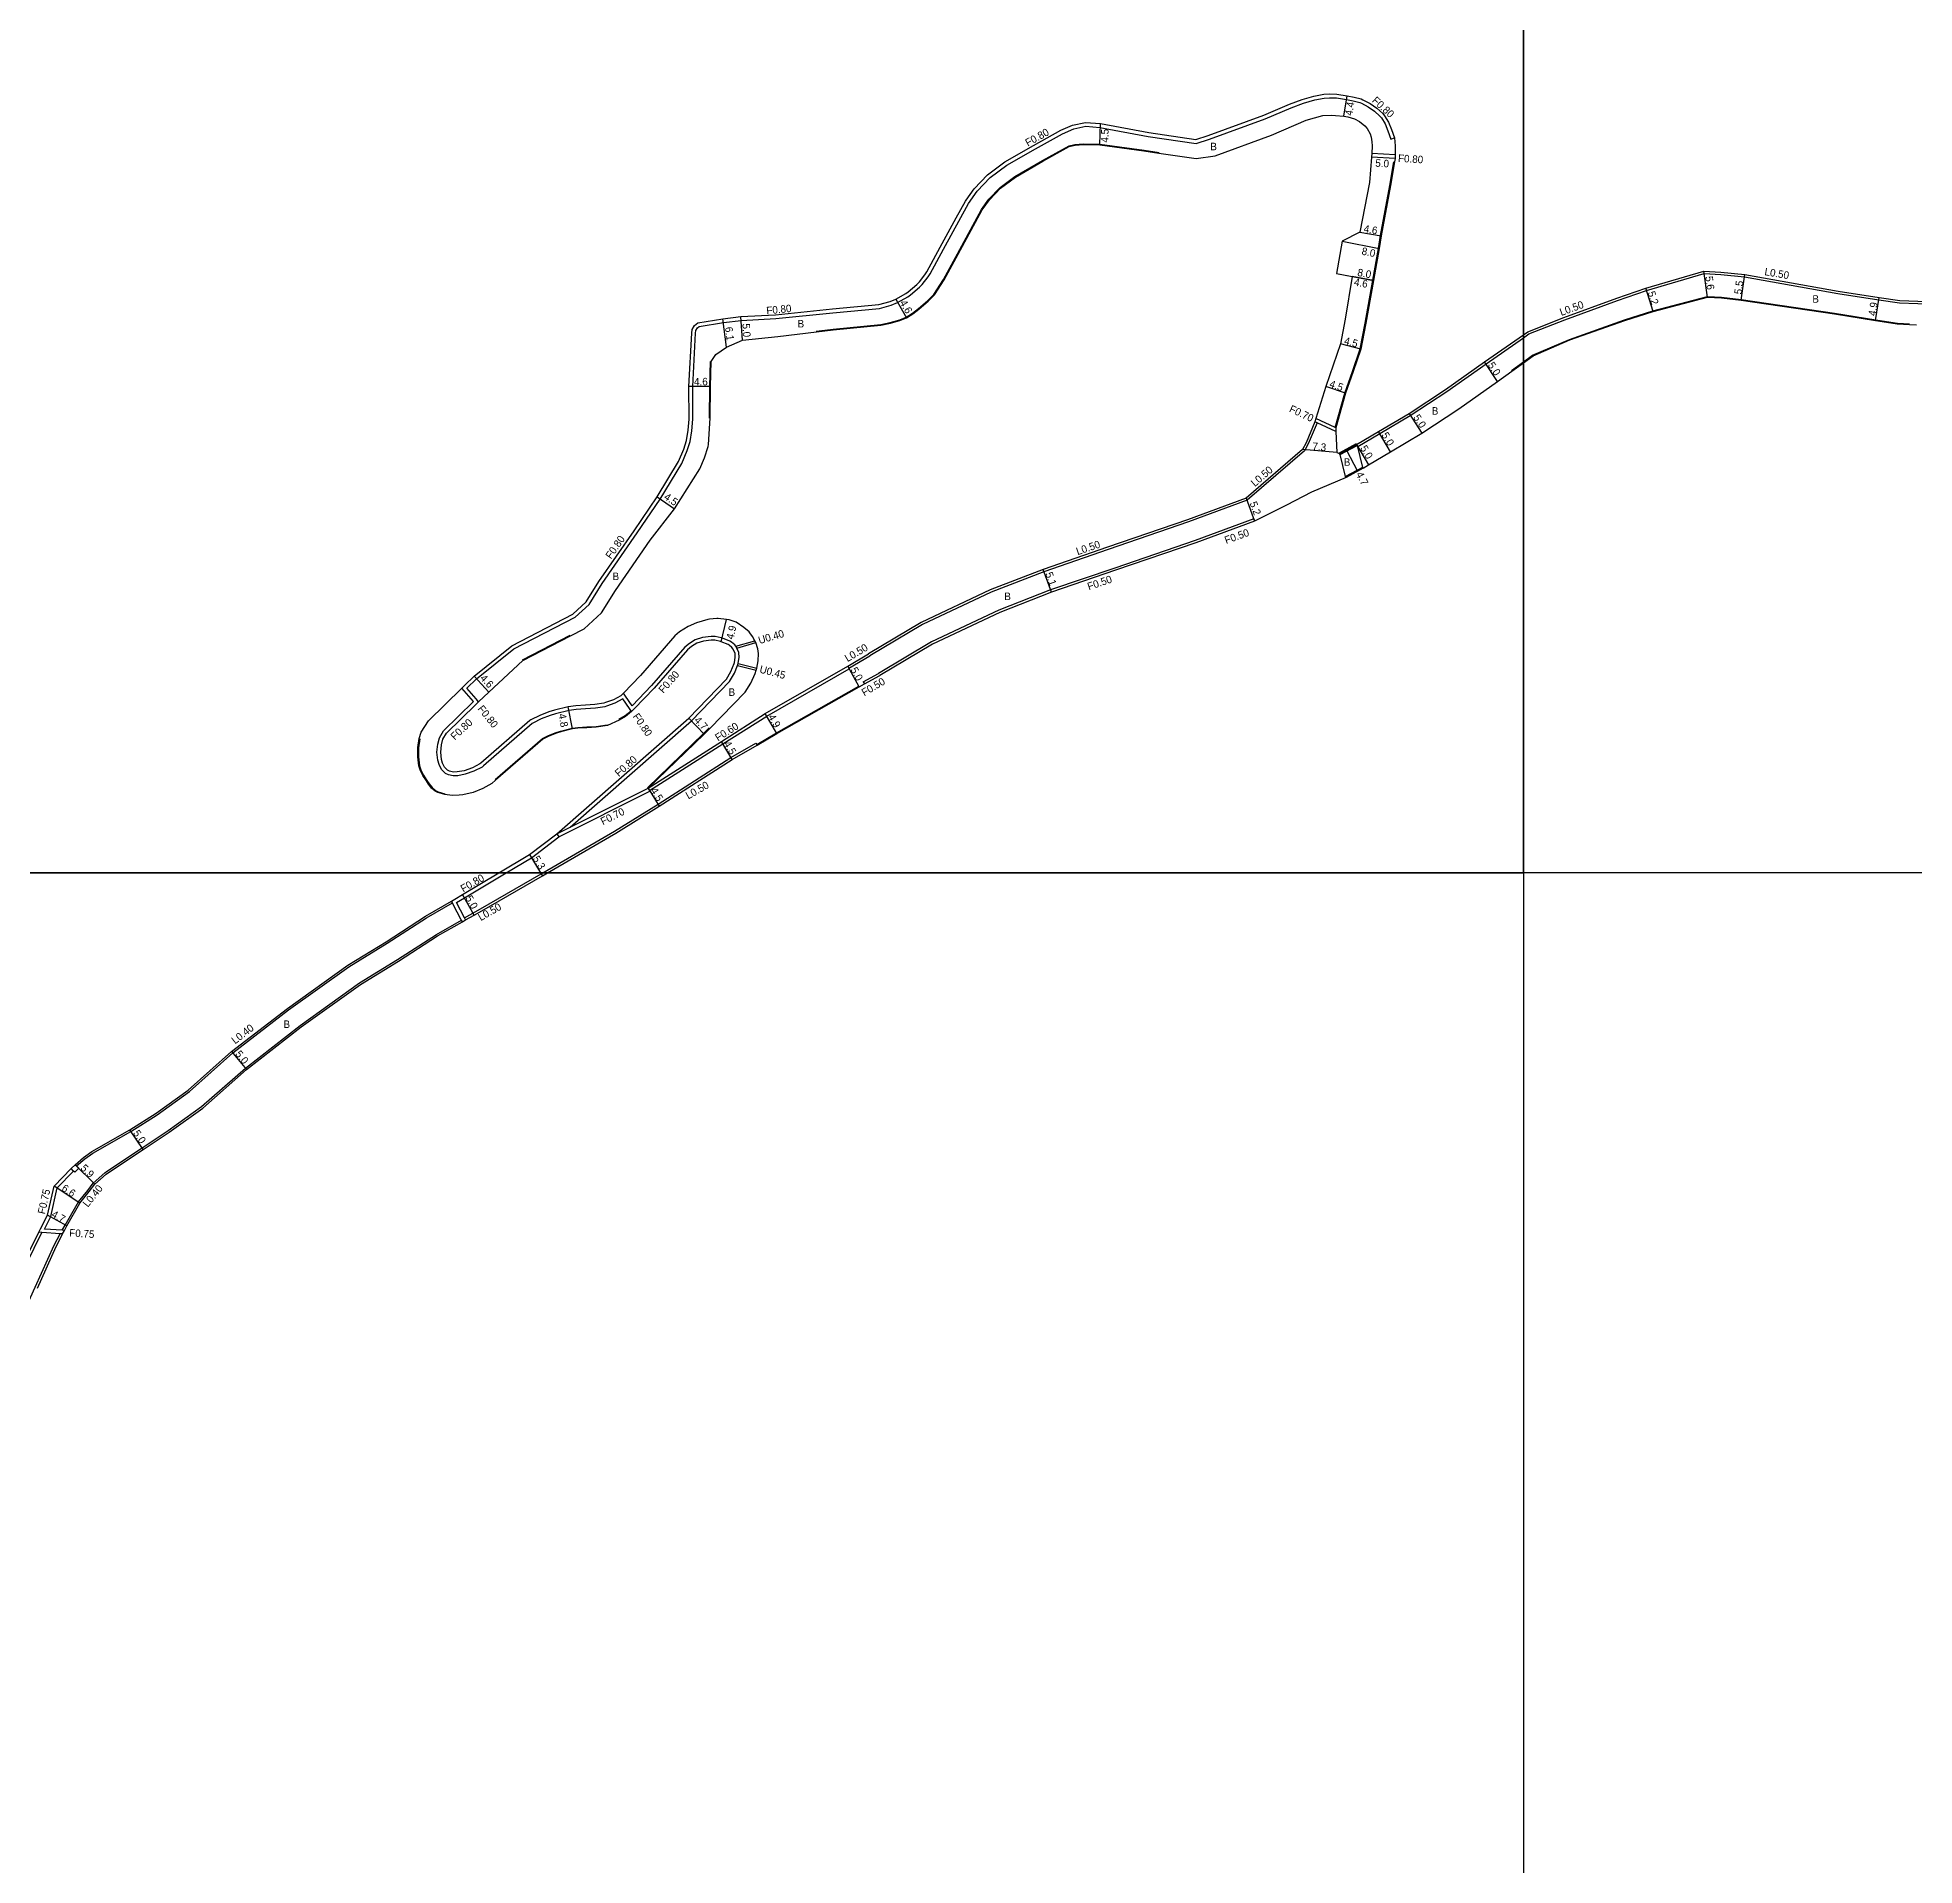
# Model space of a CAD drawing. Header units: metres. Extents: x -24000 to -20800, y -105000 to -102000.
# Drawn here: x -21916.1 to -21516.8, y -104611.1 to -104222.3 of the extents above; entities that cross this region are included whole.
import ezdxf

# ---------------------------------------------------------------- set-up
doc = ezdxf.new("R2010")
doc.units = ezdxf.units.M
doc.header["$LTSCALE"] = 2.5
for name, color, linetype in [('側溝・桝', 7, 'Continuous'), ('図郭', 7, 'Continuous'), ('幅員', 7, 'Continuous'), ('歩道・分離帯・安全施設', 7, 'Continuous'), ('舗装', 7, 'Continuous'), ('道路', 7, 'Continuous')]:
    doc.layers.add(name, color=color, linetype=linetype)
doc.styles.get("Standard").update_dxf_attribs({"font": ''})
doc.styles.get('Standard').set_extended_font_data('@MS PGothic')

msp = doc.modelspace()

# ---------------------------------------------------------------- linework, layer by layer
at = {"layer": '側溝・桝'}
for points in [[(-21824.77, -104360.71), (-21822.74, -104358.72), (-21814.81, -104352.31), (-21801.76, -104345.57), (-21798.76, -104342.86), (-21796.04, -104338.41), (-21788.57, -104327.65), (-21783.66, -104320.44), (-21779.06, -104312.85), (-21777.89, -104310.15), (-21777.26, -104308.21), (-21776.93, -104305.91), (-21776.72, -104303.47), (-21776.74, -104296.52), (-21776.15, -104285.19), (-21776.09, -104284.62), (-21775.74, -104284.05), (-21775.34, -104283.74), (-21770.19, -104282.87), (-21766.4, -104282.43), (-21759.07, -104282.04), (-21746.89, -104280.8), (-21736.97, -104279.88), (-21734.5, -104279.17), (-21733.17, -104278.63), (-21730.96, -104277.41), (-21730.37, -104277), (-21728.47, -104275.39), (-21727.9, -104274.8), (-21726.67, -104273.19), (-21726.22, -104272.5), (-21723.36, -104267.26), (-21718.05, -104257.54), (-21716.22, -104254.97), (-21713.47, -104252.07), (-21709.87, -104249.41), (-21703.83, -104245.94), (-21698.03, -104242.72), (-21695.66, -104241.66), (-21693.09, -104241.13), (-21690.1, -104241.37), (-21679.86, -104243.29), (-21669.64, -104244.81), (-21666.79, -104243.9), (-21654.93, -104239.55), (-21649.43, -104237.2)], [(-21649.43, -104237.2), (-21646.79, -104236.22), (-21644.4, -104235.5), (-21642.4, -104235.14)], [(-21642.4, -104235.14), (-21641.26, -104235.07), (-21639.78, -104235.12), (-21637.65, -104235.42), (-21636.19, -104235.72), (-21634.8, -104236.08), (-21634.47, -104236.22), (-21632.99, -104237), (-21631.67, -104237.91), (-21630.51, -104238.99), (-21630.19, -104239.36), (-21629.43, -104240.64), (-21628.81, -104242.1), (-21628.19, -104243.89)], [(-21628.19, -104243.89), (-21627.43, -104243.62)], [(-21627.3, -104248.01), (-21632.29, -104247.71)], [(-21627.28, -104247.21), (-21632.25, -104246.91)], [(-21600, -104286.14), (-21598.82, -104285.32), (-21591.2, -104282.3), (-21579.94, -104278.2), (-21573.8, -104276.07), (-21561.52, -104272.47), (-21558.01, -104272.7), (-21552.92, -104273.19), (-21533.1, -104276.69), (-21524.39, -104278.09), (-21519.96, -104278.7), (-21516.08, -104278.88), (-21515.08, -104278.94), (-21514.58, -104278.96), (-21512.53, -104279.07), (-21507.37, -104278.38), (-21497.42, -104275.93), (-21490.06, -104273.62), (-21488.16, -104272.45), (-21486.45, -104271.09), (-21485.71, -104270.44), (-21480.45, -104264.69), (-21471.86, -104254.68), (-21467.28, -104249.54)], [(-21635.23, -104309.29), (-21630.54, -104306.53), (-21624.06, -104302.65), (-21616.27, -104297.57), (-21607.94, -104291.68), (-21600, -104286.14)], [(-21643.88, -104304.22), (-21645.76, -104308.67), (-21646.58, -104310.22), (-21658.75, -104320.69)], [(-21639.9, -104306.09), (-21643.88, -104304.22), (-21644.33, -104304.01)], [(-21639.93, -104305.31), (-21640.07, -104305.24), (-21644.13, -104303.33)], [(-21635.23, -104309.29), (-21635.39, -104309.04)], [(-21658.75, -104320.69), (-21671.27, -104325.31), (-21688.33, -104331.17), (-21702, -104335.93), (-21713.24, -104340.25), (-21727.86, -104347.12), (-21739.06, -104353.82)], [(-21658.75, -104320.69), (-21659.01, -104320.25)], [(-21657.38, -104324.66), (-21669.85, -104329.27), (-21686.93, -104335.13), (-21700.58, -104339.78), (-21711.58, -104344.11), (-21725.92, -104350.85), (-21737.21, -104357.54)], [(-21657.38, -104324.66), (-21657.21, -104325.13)], [(-21802.8, -104390.24), (-21777, -104367.62), (-21768.91, -104359.23), (-21767.88, -104357.5), (-21767.22, -104355.83), (-21767.15, -104355.67), (-21767.08, -104355.4), (-21767.07, -104355.37), (-21766.88, -104354.17), (-21766.95, -104353.11), (-21767.34, -104352.14), (-21767.41, -104351.97), (-21767.55, -104351.78), (-21767.79, -104351.44), (-21768.51, -104350.88), (-21768.84, -104350.7), (-21770.43, -104350.05), (-21770.65, -104349.99), (-21771.95, -104349.71), (-21772.83, -104349.66), (-21774.65, -104349.9), (-21776.2, -104350.41), (-21777.45, -104351.17), (-21778.42, -104351.99), (-21785.5, -104360.13), (-21789.64, -104364.41)], [(-21767.55, -104351.78), (-21763.52, -104350.6)], [(-21767.34, -104352.14), (-21763.32, -104350.96)], [(-21743.5, -104356.45), (-21739.06, -104353.82)], [(-21785.93, -104382.48), (-21770.31, -104372.51), (-21760.98, -104366.61), (-21743.45, -104356.54)], [(-21767.22, -104355.83), (-21763.26, -104356.86)], [(-21767.08, -104355.4), (-21763.12, -104356.43)], [(-21743.45, -104356.54), (-21743.5, -104356.45), (-21743.74, -104356.01)], [(-21740.45, -104359.33), (-21737.21, -104357.54)], [(-21823.4, -104363.54), (-21825.34, -104361.27), (-21825.87, -104360.67)], [(-21822.3, -104363.59), (-21822.82, -104362.98), (-21824.77, -104360.71)], [(-21789.64, -104364.41), (-21791.03, -104362.4), (-21791.5, -104361.73)], [(-21740.45, -104359.33), (-21740.21, -104359.77)], [(-21797.45, -104364.96), (-21799.53, -104365.1), (-21801.51, -104365.21), (-21803.06, -104365.41), (-21805.91, -104366.11), (-21807.06, -104366.49), (-21808.96, -104367.23), (-21810.76, -104368.14), (-21810.9, -104368.23), (-21821.28, -104377.2), (-21821.57, -104377.46), (-21823.31, -104378.37), (-21825.14, -104379.01), (-21826.75, -104379.3), (-21827.73, -104379.32), (-21828.73, -104379.13), (-21829.37, -104378.8), (-21830.19, -104377.95), (-21830.71, -104376.92), (-21830.98, -104376.01), (-21831.16, -104374.32), (-21831, -104372.61), (-21830.65, -104371.23), (-21829.78, -104369.76)], [(-21829.78, -104369.76), (-21823.4, -104363.54)], [(-21791.61, -104362.98), (-21793.28, -104363.89), (-21795.05, -104364.51), (-21795.45, -104364.62), (-21797.45, -104364.96)], [(-21789.75, -104365.67), (-21790.21, -104365), (-21791.61, -104362.98)], [(-21808.65, -104400), (-21793.35, -104391.12), (-21784.12, -104385.35), (-21768.6, -104375.45), (-21763.3, -104372.36)], [(-21763.3, -104372.36), (-21763.05, -104372.79)], [(-21805.62, -104391.65), (-21802.8, -104390.24), (-21786.25, -104381.97)], [(-21785.87, -104382.57), (-21785.93, -104382.48), (-21786.25, -104381.97)], [(-21805.19, -104392.33), (-21785.87, -104382.57)], [(-21816.45, -104400), (-21811.04, -104396.76), (-21805.19, -104392.33)], [(-21805.62, -104391.65), (-21805.19, -104392.33)], [(-21827, -104406.28), (-21825.3, -104405.29), (-21816.45, -104400)], [(-21825.28, -104409.54), (-21821.86, -104407.59), (-21808.98, -104400.19), (-21808.65, -104400)], [(-21907.86, -104462.33), (-21906.11, -104460.82), (-21904.36, -104459.59), (-21896.29, -104455.01), (-21890.66, -104451.43), (-21883.81, -104446.5), (-21874.59, -104438.26), (-21862.72, -104429.14), (-21849.92, -104419.96), (-21841.76, -104414.95), (-21833.38, -104409.54), (-21827.87, -104406.33)], [(-21825.98, -104409.93), (-21827.69, -104406.68), (-21827.87, -104406.33), (-21828.06, -104405.97)], [(-21825.05, -104409.98), (-21825.28, -104409.54), (-21827, -104406.28)], [(-21910.87, -104476.01), (-21910.29, -104474.89), (-21907.46, -104469.99), (-21905.45, -104467.53), (-21904.28, -104465.96), (-21901.83, -104463.79), (-21901.47, -104463.51), (-21893.91, -104458.47), (-21888.34, -104454.8), (-21881.24, -104449.7), (-21871.91, -104441.49), (-21860.28, -104432.44), (-21847.65, -104423.38), (-21839.58, -104418.43), (-21831.25, -104413.05), (-21825.93, -104410.02)], [(-21825.75, -104410.38), (-21825.93, -104410.02), (-21825.98, -104409.93)], [(-21914.68, -104475.76), (-21913.33, -104473.05), (-21911.96, -104466.96), (-21908.46, -104463.43)], [(-21935.74, -104515.26), (-21932.22, -104511.19), (-21926.85, -104505.74), (-21924.39, -104501.53), (-21918.89, -104493.18), (-21916.63, -104488.13), (-21912.64, -104479.21), (-21911.35, -104476.73)], [(-21924.47, -104490.39), (-21920.22, -104486.6), (-21915.2, -104476.48)], [(-21910.81, -104476.76), (-21911.35, -104476.73), (-21915.2, -104476.48), (-21915.85, -104476.44)], [(-21910.43, -104476.04), (-21910.87, -104476.01), (-21914.68, -104475.76)]]:
    msp.add_lwpolyline(points, dxfattribs=at)
msp.add_lwpolyline([(-21908.99, -104462.9), (-21908.15, -104462.05), (-21907.86, -104462.33), (-21907.37, -104462.82), (-21908.21, -104463.68), (-21908.46, -104463.43)], close=True, dxfattribs=at)
at = {"layer": '図郭'}
for points in [[(-22400, -103800), (-21600, -103800), (-21600, -104400), (-22400, -104400)], [(-21600, -103800), (-20800, -103800), (-20800, -104400), (-21600, -104400)], [(-22400, -104400), (-21600, -104400), (-21600, -105000), (-22400, -105000)]]:
    msp.add_lwpolyline(points, close=True, dxfattribs=at)
at = {"layer": '幅員'}
for points in [[(-21638.22, -104238.98), (-21637.51, -104234.64)], [(-21690.1, -104245.07), (-21690, -104240.57)], [(-21627.3, -104248.01), (-21632.29, -104247.71)], [(-21638.55, -104265.62), (-21630.7, -104267.18)], [(-21634.76, -104263.64), (-21630.22, -104264.43)], [(-21639.75, -104272.49), (-21631.88, -104273.92)], [(-21631.88, -104273.92), (-21636.41, -104273.1)], [(-21560.78, -104277.51), (-21561.57, -104271.97)], [(-21553.65, -104278.13), (-21552.85, -104272.69)], [(-21733.52, -104277.9), (-21731.22, -104281.89)], [(-21572.4, -104280.55), (-21573.95, -104275.59)], [(-21525.06, -104282.44), (-21524.32, -104277.59)], [(-21769.57, -104288.14), (-21770.31, -104282.08)], [(-21766.14, -104286.62), (-21766.47, -104281.63)], [(-21634.57, -104288.54), (-21638.92, -104287.4)], [(-21605.47, -104295.44), (-21608.23, -104291.27)], [(-21772.94, -104296.47), (-21777.54, -104296.5)], [(-21637.81, -104297.94), (-21642.06, -104296.47)], [(-21624.32, -104302.23), (-21621.59, -104306.41)], [(-21628.23, -104310.39), (-21630.8, -104306.1)], [(-21639.71, -104310.57), (-21646.98, -104309.9)], [(-21637.59, -104310.21), (-21635.37, -104314.36)], [(-21635.48, -104308.86), (-21632.92, -104313.15)], [(-21784.33, -104320.01), (-21780.6, -104322.53)], [(-21659.01, -104320.25), (-21657.21, -104325.13)], [(-21700.41, -104340.25), (-21702.17, -104335.46)], [(-21770.69, -104350.81), (-21769.54, -104346.04)], [(-21823.27, -104358.12), (-21820.15, -104361.5)], [(-21741.34, -104360.4), (-21743.74, -104356.01)], [(-21802.33, -104369.34), (-21803.21, -104364.62)], [(-21758.82, -104370.33), (-21761.29, -104366.1)], [(-21777.55, -104367.04), (-21774.31, -104370.44)], [(-21768.34, -104375.88), (-21770.64, -104372)], [(-21786.25, -104381.97), (-21783.85, -104385.78)], [(-21811.49, -104396.1), (-21809.11, -104400)], [(-21809.11, -104400), (-21808.73, -104400.63)], [(-21823.23, -104408.94), (-21825.7, -104404.6)], [(-21874.84, -104437.95), (-21871.65, -104441.8)], [(-21893.69, -104458.8), (-21896.49, -104454.66)], [(-21903.98, -104466.23), (-21908.15, -104462.05)], [(-21907.13, -104470.22), (-21912.64, -104466.59)], [(-21909.93, -104475.08), (-21914.04, -104472.79)]]:
    msp.add_lwpolyline(points, dxfattribs=at)
at = {"layer": '歩道・分離帯・安全施設'}
for points in [[(-21750.44, -104284.72), (-21746.85, -104284.3), (-21736.72, -104283.32), (-21734.69, -104282.9), (-21732.69, -104282.34), (-21731.29, -104281.75), (-21729.96, -104280.91), (-21728.72, -104279.9), (-21728.23, -104279.49), (-21726.72, -104278.21), (-21725.44, -104276.91), (-21723.4, -104273.75), (-21720.41, -104268.26), (-21715.28, -104258.86), (-21713.71, -104256.67), (-21711.35, -104254.17), (-21708.17, -104251.82), (-21702.31, -104248.46), (-21696.67, -104245.32), (-21695.41, -104245.04), (-21693.65, -104244.87), (-21690.09, -104244.92), (-21680.7, -104246.22), (-21677.51, -104246.7)], [(-21640.07, -104305.24), (-21637.95, -104297.9), (-21636.35, -104293.29), (-21634.71, -104288.51), (-21633.67, -104283.03), (-21632.03, -104273.9), (-21630.85, -104267.15), (-21630.37, -104264.4), (-21628.44, -104253.72), (-21627.57, -104248.7)], [(-21600, -104291.28), (-21598.02, -104289.84), (-21590.16, -104286.47), (-21578.47, -104282.3), (-21572.44, -104280.41), (-21560.8, -104277.36), (-21557.86, -104277.5), (-21553.63, -104277.99), (-21533.77, -104280.88), (-21525.03, -104282.29), (-21520.41, -104283.03), (-21517.81, -104283.15)], [(-21773.17, -104303.24), (-21773.09, -104296.47), (-21772.96, -104291.17)], [(-21602.52, -104293.11), (-21600, -104291.28)], [(-21635.55, -104308.73), (-21639.17, -104310.66)], [(-21812.95, -104354.66), (-21802.83, -104349.43)], [(-21763.13, -104372.67), (-21758.9, -104370.2), (-21741.42, -104360.27)], [(-21789.83, -104365.55), (-21791.12, -104366.55), (-21792.44, -104367.34)], [(-21818.77, -104380.12), (-21808.69, -104371.41), (-21807.39, -104370.75), (-21805.76, -104370.11), (-21804.84, -104369.81), (-21802.36, -104369.2), (-21801.16, -104369.04), (-21799.3, -104368.94), (-21797.29, -104368.81), (-21794.92, -104368.45)], [(-21786.35, -104381.86), (-21774.41, -104370.33), (-21773.23, -104369.12)], [(-21834.82, -104371.44), (-21835.11, -104373.34), (-21835.1, -104375.28), (-21834.84, -104377.18), (-21834.59, -104378.02), (-21834, -104379.21), (-21833.28, -104380.34), (-21832.82, -104381.04), (-21832.21, -104381.83), (-21831.47, -104382.44), (-21830.91, -104382.71), (-21829.45, -104383.16)]]:
    msp.add_lwpolyline(points, dxfattribs=at)
at = {"layer": '道路'}
for points in [[(-21649.74, -104236.46), (-21647.04, -104235.46), (-21644.58, -104234.72), (-21642.45, -104234.34), (-21641.27, -104234.27), (-21639.71, -104234.32), (-21637.51, -104234.64), (-21636.01, -104234.94), (-21634.54, -104235.32), (-21634.13, -104235.49), (-21632.57, -104236.31), (-21631.17, -104237.28), (-21629.92, -104238.43), (-21629.54, -104238.9), (-21628.71, -104240.28), (-21628.07, -104241.81), (-21627.43, -104243.62)], [(-21720.65, -104260.63), (-21718.73, -104257.11), (-21718.56, -104256.88), (-21716.84, -104254.46), (-21714, -104251.47), (-21710.31, -104248.74), (-21704.22, -104245.24), (-21698.39, -104242), (-21695.9, -104240.9), (-21693.14, -104240.32), (-21690, -104240.57), (-21679.72, -104242.5), (-21669.71, -104243.99), (-21667.05, -104243.14), (-21655.22, -104238.81), (-21649.74, -104236.46)], [(-21669.58, -104248.03), (-21665.6, -104247.4), (-21653.57, -104243), (-21646.2, -104239.84), (-21642.67, -104238.88), (-21640.89, -104238.79), (-21639.95, -104238.82), (-21638.22, -104238.98), (-21637.32, -104239.15), (-21635.92, -104239.59), (-21634.87, -104240.12), (-21633.73, -104241.03), (-21633.23, -104241.61), (-21632.61, -104242.76), (-21632.37, -104243.46), (-21632.25, -104244.43), (-21632.18, -104245.28), (-21632.25, -104246.91), (-21632.29, -104247.71), (-21632.75, -104253.1), (-21634.76, -104263.64), (-21638.55, -104265.62), (-21639.75, -104272.49), (-21636.41, -104273.1), (-21637.94, -104282.21), (-21638.92, -104287.4), (-21640.48, -104291.94), (-21642.06, -104296.47), (-21644.13, -104303.33), (-21644.33, -104304.01)], [(-21750.42, -104284.87), (-21746.83, -104284.45), (-21736.7, -104283.47), (-21734.65, -104283.05), (-21732.64, -104282.48), (-21731.22, -104281.89), (-21729.87, -104281.04), (-21728.63, -104280.02), (-21728.13, -104279.6), (-21726.62, -104278.32), (-21725.32, -104277), (-21723.27, -104273.83), (-21720.28, -104268.33), (-21715.15, -104258.94), (-21713.59, -104256.76), (-21711.25, -104254.28), (-21708.08, -104251.94), (-21702.24, -104248.59), (-21696.62, -104245.47), (-21695.38, -104245.19), (-21693.64, -104245.02), (-21690.1, -104245.07), (-21680.73, -104246.37), (-21677.53, -104246.84)], [(-21627.43, -104243.62), (-21627.24, -104245.29), (-21627.28, -104247.21), (-21627.3, -104248.01), (-21627.42, -104248.73)], [(-21600, -104285.53), (-21599.06, -104284.88), (-21591.38, -104281.83), (-21580.1, -104277.73), (-21573.95, -104275.59), (-21561.57, -104271.97), (-21557.97, -104272.2), (-21552.85, -104272.69), (-21533.02, -104276.19), (-21524.32, -104277.59), (-21519.91, -104278.2), (-21516.06, -104278.38), (-21512.55, -104278.57), (-21507.46, -104277.89), (-21497.56, -104275.45), (-21490.27, -104273.16), (-21488.45, -104272.04), (-21486.77, -104270.7), (-21486.06, -104270.08), (-21480.83, -104264.36), (-21472.23, -104254.35), (-21467.65, -104249.2), (-21465.38, -104246.66)], [(-21677.53, -104246.84), (-21669.58, -104248.03)], [(-21627.42, -104248.73), (-21628.3, -104253.74), (-21630.22, -104264.43), (-21630.7, -104267.18), (-21631.88, -104273.92), (-21633.52, -104283.06), (-21634.57, -104288.54), (-21636.21, -104293.34), (-21637.81, -104297.94), (-21639.93, -104305.31)], [(-21832.94, -104367.6), (-21825.87, -104360.67), (-21825.29, -104360.1), (-21823.27, -104358.12), (-21815.25, -104351.64), (-21802.22, -104344.91), (-21799.38, -104342.34), (-21796.71, -104337.98), (-21789.23, -104327.2), (-21784.33, -104320.01), (-21779.77, -104312.48), (-21778.64, -104309.87), (-21778.04, -104308.02), (-21777.72, -104305.82), (-21777.52, -104303.43), (-21777.54, -104296.5), (-21776.95, -104285.13), (-21776.86, -104284.35), (-21776.35, -104283.5), (-21775.66, -104282.99), (-21770.31, -104282.08), (-21766.47, -104281.63), (-21759.13, -104281.24), (-21746.97, -104280), (-21737.12, -104279.09), (-21734.76, -104278.41), (-21733.52, -104277.9), (-21731.38, -104276.73), (-21730.86, -104276.37), (-21729.02, -104274.81), (-21728.51, -104274.27), (-21727.32, -104272.73), (-21726.91, -104272.09), (-21724.06, -104266.87), (-21720.65, -104260.63)], [(-21600, -104291.47), (-21597.94, -104289.98), (-21590.1, -104286.61), (-21578.42, -104282.44), (-21572.4, -104280.55), (-21560.78, -104277.51), (-21557.87, -104277.65), (-21553.65, -104278.13), (-21533.8, -104281.03), (-21525.06, -104282.44), (-21520.43, -104283.18), (-21517.82, -104283.3)], [(-21772.81, -104291.17), (-21771.85, -104289.71), (-21769.57, -104288.14), (-21766.14, -104286.62), (-21758.66, -104285.84), (-21750.42, -104284.87)], [(-21635.48, -104308.86), (-21630.8, -104306.1), (-21624.32, -104302.23), (-21616.55, -104297.16), (-21608.23, -104291.27), (-21600, -104285.53)], [(-21517.82, -104283.3), (-21516.33, -104283.38)], [(-21773.02, -104303.24), (-21772.94, -104296.47), (-21772.81, -104291.17)], [(-21634.1, -104313.9), (-21632.92, -104313.15), (-21628.23, -104310.39), (-21621.59, -104306.41), (-21613.75, -104301.29), (-21605.47, -104295.44), (-21602.43, -104293.23)], [(-21602.43, -104293.23), (-21600, -104291.47)], [(-21802.76, -104349.56), (-21799.87, -104348.07), (-21796.12, -104344.68), (-21793.19, -104339.87), (-21785.77, -104329.18), (-21780.6, -104322.53), (-21775.22, -104314.05), (-21774.2, -104311.7), (-21773.45, -104309.24), (-21773.37, -104308.83), (-21773.02, -104303.24)], [(-21644.33, -104304.01), (-21646.21, -104308.46), (-21646.98, -104309.9), (-21659.01, -104320.25)], [(-21639.93, -104305.31), (-21639.9, -104306.09), (-21639.83, -104307.58)], [(-21639.83, -104307.58), (-21639.71, -104310.57), (-21639.1, -104310.79)], [(-21639.1, -104310.79), (-21639, -104310.97), (-21635.39, -104309.04), (-21635.48, -104308.86)], [(-21634.1, -104313.9), (-21634.2, -104313.73), (-21637.81, -104315.66), (-21637.72, -104315.84)], [(-21637.72, -104315.84), (-21645.09, -104319), (-21650.39, -104321.75), (-21657.21, -104325.13)], [(-21659.01, -104320.25), (-21671.44, -104324.84), (-21688.49, -104330.7), (-21702.17, -104335.46), (-21713.44, -104339.79), (-21728.1, -104346.68), (-21739.31, -104353.39)], [(-21657.21, -104325.13), (-21669.69, -104329.74), (-21686.77, -104335.6), (-21700.41, -104340.25), (-21711.38, -104344.57), (-21725.69, -104351.29), (-21736.95, -104357.97)], [(-21773.12, -104369.23), (-21765.56, -104361.52), (-21764.38, -104359.6), (-21763.47, -104357.54), (-21763.26, -104356.86), (-21763.12, -104356.43), (-21762.82, -104354.88), (-21762.75, -104353.29), (-21762.87, -104352.31), (-21763.32, -104350.96), (-21763.52, -104350.6), (-21764.02, -104349.7), (-21764.55, -104348.9), (-21764.75, -104348.7), (-21765.84, -104347.78), (-21767.51, -104346.67), (-21768.95, -104346.17), (-21769.54, -104346.04), (-21771.33, -104345.87), (-21771.64, -104345.87), (-21773.14, -104345.97), (-21773.53, -104346.04), (-21775.92, -104346.75), (-21777.73, -104347.56), (-21779.53, -104348.71), (-21780.56, -104349.58), (-21787.85, -104357.96), (-21791.5, -104361.73), (-21792.06, -104362.31), (-21793.61, -104363.16), (-21795.28, -104363.74), (-21795.62, -104363.84), (-21797.58, -104364.17)], [(-21812.88, -104354.79), (-21802.76, -104349.56)], [(-21805.62, -104391.65), (-21777.55, -104367.04), (-21769.55, -104358.74), (-21768.6, -104357.14), (-21767.92, -104355.42), (-21767.86, -104355.2), (-21767.68, -104354.14), (-21767.74, -104353.29), (-21768.11, -104352.36), (-21768.38, -104352), (-21768.96, -104351.54), (-21769.19, -104351.42), (-21770.69, -104350.81), (-21770.84, -104350.76), (-21772.06, -104350.5), (-21772.79, -104350.46), (-21774.47, -104350.68), (-21775.86, -104351.14), (-21776.98, -104351.82), (-21777.86, -104352.56), (-21784.91, -104360.67), (-21789.18, -104365.09), (-21789.75, -104365.67)], [(-21786.25, -104381.97), (-21770.64, -104372), (-21761.29, -104366.1), (-21743.74, -104356.01), (-21739.31, -104353.39)], [(-21829.15, -104370.26), (-21822.87, -104364.15), (-21822.3, -104363.59), (-21820.15, -104361.5), (-21812.88, -104354.79)], [(-21741.34, -104360.4), (-21740.21, -104359.77), (-21736.95, -104357.97)], [(-21763.05, -104372.79), (-21758.82, -104370.33), (-21741.34, -104360.4)], [(-21797.58, -104364.17), (-21799.58, -104364.3), (-21801.58, -104364.41), (-21803.21, -104364.62), (-21806.13, -104365.34), (-21807.33, -104365.74), (-21809.29, -104366.5), (-21811.16, -104367.45), (-21811.37, -104367.58), (-21821.81, -104376.6), (-21822.03, -104376.8), (-21823.63, -104377.63), (-21825.34, -104378.24), (-21826.83, -104378.5), (-21827.66, -104378.52), (-21828.47, -104378.36), (-21828.89, -104378.15), (-21829.53, -104377.48), (-21829.96, -104376.63), (-21830.19, -104375.86), (-21830.36, -104374.31), (-21830.2, -104372.75), (-21829.9, -104371.54), (-21829.15, -104370.26)], [(-21789.75, -104365.67), (-21791.03, -104366.68), (-21792.37, -104367.47)], [(-21834.96, -104371.41), (-21834.53, -104370.05), (-21832.94, -104367.6)], [(-21794.9, -104368.6), (-21797.27, -104368.96), (-21799.3, -104369.09), (-21801.15, -104369.19), (-21802.33, -104369.34), (-21804.8, -104369.95), (-21805.71, -104370.25), (-21807.33, -104370.88), (-21808.61, -104371.53), (-21818.68, -104380.23)], [(-21792.37, -104367.47), (-21794.9, -104368.6)], [(-21786.25, -104381.97), (-21774.31, -104370.44), (-21773.12, -104369.23)], [(-21829.5, -104383.3), (-21830.97, -104382.85), (-21831.56, -104382.56), (-21832.32, -104381.93), (-21832.94, -104381.13), (-21833.4, -104380.42), (-21834.13, -104379.28), (-21834.73, -104378.08), (-21834.99, -104377.21), (-21835.25, -104375.29), (-21835.26, -104373.33), (-21834.96, -104371.41)], [(-21807.65, -104400), (-21793.1, -104391.55), (-21783.85, -104385.78), (-21768.34, -104375.88), (-21763.05, -104372.79)], [(-21818.68, -104380.23), (-21819.46, -104380.98), (-21821.4, -104382.03), (-21823.47, -104382.84), (-21825.62, -104383.35), (-21826.41, -104383.44), (-21827.95, -104383.48), (-21829.5, -104383.3)], [(-21818.01, -104400), (-21811.49, -104396.1), (-21805.62, -104391.65)], [(-21924.87, -104489.94), (-21920.71, -104486.23), (-21915.85, -104476.44), (-21915.49, -104475.71), (-21914.04, -104472.79), (-21912.64, -104466.59), (-21908.99, -104462.9), (-21908.15, -104462.05), (-21906.35, -104460.5), (-21904.58, -104459.25), (-21896.49, -104454.66), (-21890.88, -104451.09), (-21884.06, -104446.19), (-21874.84, -104437.95), (-21862.96, -104428.82), (-21850.15, -104419.63), (-21841.97, -104414.62), (-21833.59, -104409.2), (-21828.06, -104405.97), (-21827.37, -104405.57), (-21825.7, -104404.6), (-21818.01, -104400)], [(-21825.75, -104410.38), (-21825.05, -104409.98), (-21823.23, -104408.94), (-21821.61, -104408.02), (-21808.73, -104400.63), (-21807.65, -104400)], [(-21916.17, -104488.33), (-21912.19, -104479.43), (-21910.91, -104476.96), (-21910.81, -104476.76), (-21910.43, -104476.04), (-21909.93, -104475.08), (-21907.13, -104470.22), (-21905.13, -104467.78), (-21903.98, -104466.23), (-21901.57, -104464.1), (-21901.24, -104463.84), (-21893.69, -104458.8), (-21888.11, -104455.13), (-21880.99, -104450.01), (-21871.65, -104441.8), (-21860.04, -104432.76), (-21847.43, -104423.71), (-21839.37, -104418.77), (-21831.05, -104413.39), (-21825.75, -104410.38)]]:
    msp.add_lwpolyline(points, dxfattribs=at)
for points in [[(-21639, -104310.97), (-21639.1, -104310.79), (-21635.48, -104308.86), (-21635.39, -104309.04)], [(-21634.2, -104313.73), (-21637.81, -104315.66), (-21639, -104310.97), (-21635.39, -104309.04)], [(-21637.72, -104315.84), (-21637.81, -104315.66), (-21634.2, -104313.73), (-21634.1, -104313.9)]]:
    msp.add_lwpolyline(points, close=True, dxfattribs=at)

# ---------------------------------------------------------------- texts
at = {"layer": '側溝・桝'}
for s, rotation, p in [('F0.80', 317.2769, (-21632.32, -104235.84)), ('F0.80', 29.0471, (-21705.43, -104245.48)), ('F0.80', 356.5777, (-21626.7, -104248.72)), ('L0.50', 350.2743, (-21548.77, -104272.8)), ('L0.50', 19.9892, (-21591.92, -104281.51)), ('F0.80', 5.8402, (-21760.99, -104281.18)), ('F0.70', 334.8503, (-21649.96, -104301.82)), ('L0.50', 40.7076, (-21657.12, -104317.92)), ('F0.80', 55.2394, (-21794.12, -104333.33)), ('L0.50', 18.8021, (-21694.83, -104332.4)), ('F0.50', 19.6353, (-21663.23, -104330.02)), ('F0.50', 18.8021, (-21692.44, -104339.87)), ('U0.40', 16.3303, (-21762.51, -104351.31)), ('L0.50', 30.5848, (-21743.8, -104355.16)), ('F0.80', 48.9892, (-21782.97, -104361.89)), ('U0.45', 345.4324, (-21762.64, -104357.35)), ('F0.50', 30.6636, (-21740.22, -104362.45)), ('F0.80', 308.5448, (-21822.6, -104365.11)), ('F0.80', 304.5743, (-21789.58, -104366.7)), ('F0.80', 42.724, (-21827.37, -104371.83)), ('F0.60', 32.2732, (-21771.34, -104372.05)), ('F0.80', 41.2509, (-21792.45, -104379.63)), ('L0.50', 29.5811, (-21777.67, -104384.37)), ('F0.70', 26.5626, (-21795.84, -104389.86)), ('F0.80', 29.5811, (-21825.57, -104404.17)), ('L0.50', 29.5811, (-21821.84, -104410.26)), ('L0.40', 37.5276, (-21874.11, -104436.48)), ('F0.75', 77.3097, (-21914.59, -104472.68)), ('L0.40', 50.6788, (-21905.45, -104471.22)), ('F0.75', 356.3244, (-21909.44, -104477.32))]:
    msp.add_text(s, height=1.6, rotation=rotation, dxfattribs=at).set_placement(p)
at = {"layer": '幅員'}
for s, rotation, p in [('4.4', 80.7643, (-21636.41, -104238.97)), ('4.5', 88.667, (-21688.3, -104244.63)), ('5.0', 356.5776, (-21631.53, -104249.73)), ('4.6', 350.1926, (-21634.05, -104263.66)), ('8.0', 348.8036, (-21634.51, -104268.43)), ('4.6', 349.6726, (-21636.12, -104275.01)), ('8.0', 349.6726, (-21635.39, -104272.97)), ('5.6', 278.0966, (-21561.3, -104273.14)), ('5.5', 81.6981, (-21553.58, -104276.98)), ('4.6', 299.9812, (-21732.76, -104278.66)), ('5.2', 287.4288, (-21573.56, -104276.51)), ('4.9', 81.3148, (-21525.03, -104281.58)), ('6.1', 276.9496, (-21769.86, -104283.91)), ('5.0', 273.7757, (-21766.18, -104283.15)), ('4.5', 345.2059, (-21638.26, -104287.47)), ('5.0', 303.5343, (-21607.65, -104291.96)), ('4.6', 0.3461, (-21776.45, -104296.27)), ('4.5', 340.9337, (-21641.41, -104296.59)), ('5.0', 303.1146, (-21623.5, -104303.09)), ('5.0', 300.922, (-21630.25, -104306.82)), ('7.3', 354.738, (-21644.93, -104309.99)), ('5.0', 300.922, (-21634.78, -104309.62)), ('4.7', 298.1627, (-21635.67, -104315.17)), ('4.5', 325.8965, (-21783.01, -104320.35)), ('5.2', 290.2587, (-21658.27, -104321.32)), ('5.1', 290.1627, (-21701.75, -104336.32)), ('4.9', 76.411, (-21768.09, -104350.41)), ('4.6', 312.7226, (-21822.11, -104358.67)), ('5.0', 298.6672, (-21743.22, -104356.75)), ('4.8', 280.5231, (-21805.32, -104366.24)), ('4.7', 313.6799, (-21776.55, -104367.64)), ('4.9', 300.2176, (-21760.77, -104366.78)), ('4.5', 300.6207, (-21770.22, -104372.51)), ('4.5', 302.2419, (-21785.82, -104382.47)), ('5.3', 301.3585, (-21810.86, -104396.95)), ('5.0', 299.6513, (-21825.17, -104405.33)), ('5.0', 309.6214, (-21874.19, -104438.58)), ('5.0', 304.1375, (-21895.91, -104455.35)), ('5.9', 314.8926, (-21907.12, -104462.94)), ('6.6', 326.6441, (-21911.17, -104467.44)), ('4.7', 330.9146, (-21913.34, -104473.07))]:
    msp.add_text(s, height=1.6, rotation=rotation, dxfattribs=at).set_placement(p)
at = {"layer": '舗装'}
for p in [(-21666.6, -104246.25), (-21538.5, -104278.68), (-21754.42, -104283.95), (-21619.48, -104302.5), (-21638.2, -104313.38), (-21793.8, -104337.69), (-21710.44, -104341.95), (-21769.11, -104362.32), (-21863.81, -104432.97)]:
    msp.add_text('B', height=1.6, dxfattribs=at).set_placement(p)

doc.saveas('drawing.dxf')
